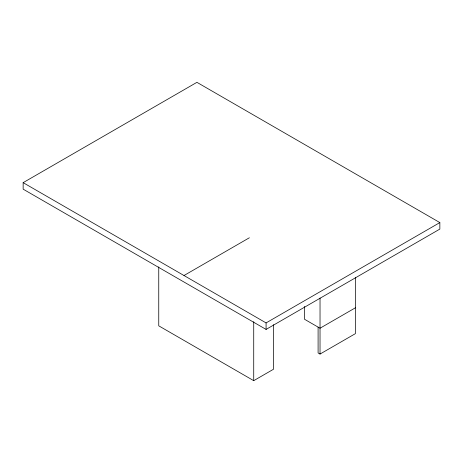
<?xml version="1.0" encoding="UTF-8"?>
<svg xmlns="http://www.w3.org/2000/svg" width="463" height="463" viewBox="0 0 463 463"><rect width="100%" height="100%" fill="white"/><g stroke="black" fill="none" stroke-linecap="round" stroke-linejoin="round"><path stroke-width="0.69" d="M318.098 327.104L318.098 352.945L320.031 354.062L355.387 333.649L355.422 277.621M23.15 182.659L196.92 82.333L439.85 222.587L439.85 229.087L266.08 329.413L23.15 189.159L23.15 182.659L266.08 322.914L439.85 222.587M183.99 275.52L249.372 237.768M355.387 307.808L320.031 328.221L304.509 319.256L304.509 306.437M158.751 266.885L158.751 325.836L253.724 380.667L273.511 369.243L273.511 324.673M320.031 298.027L320.031 354.062M266.08 322.914L266.08 329.413M253.724 321.716L253.724 380.667"/></g></svg>
